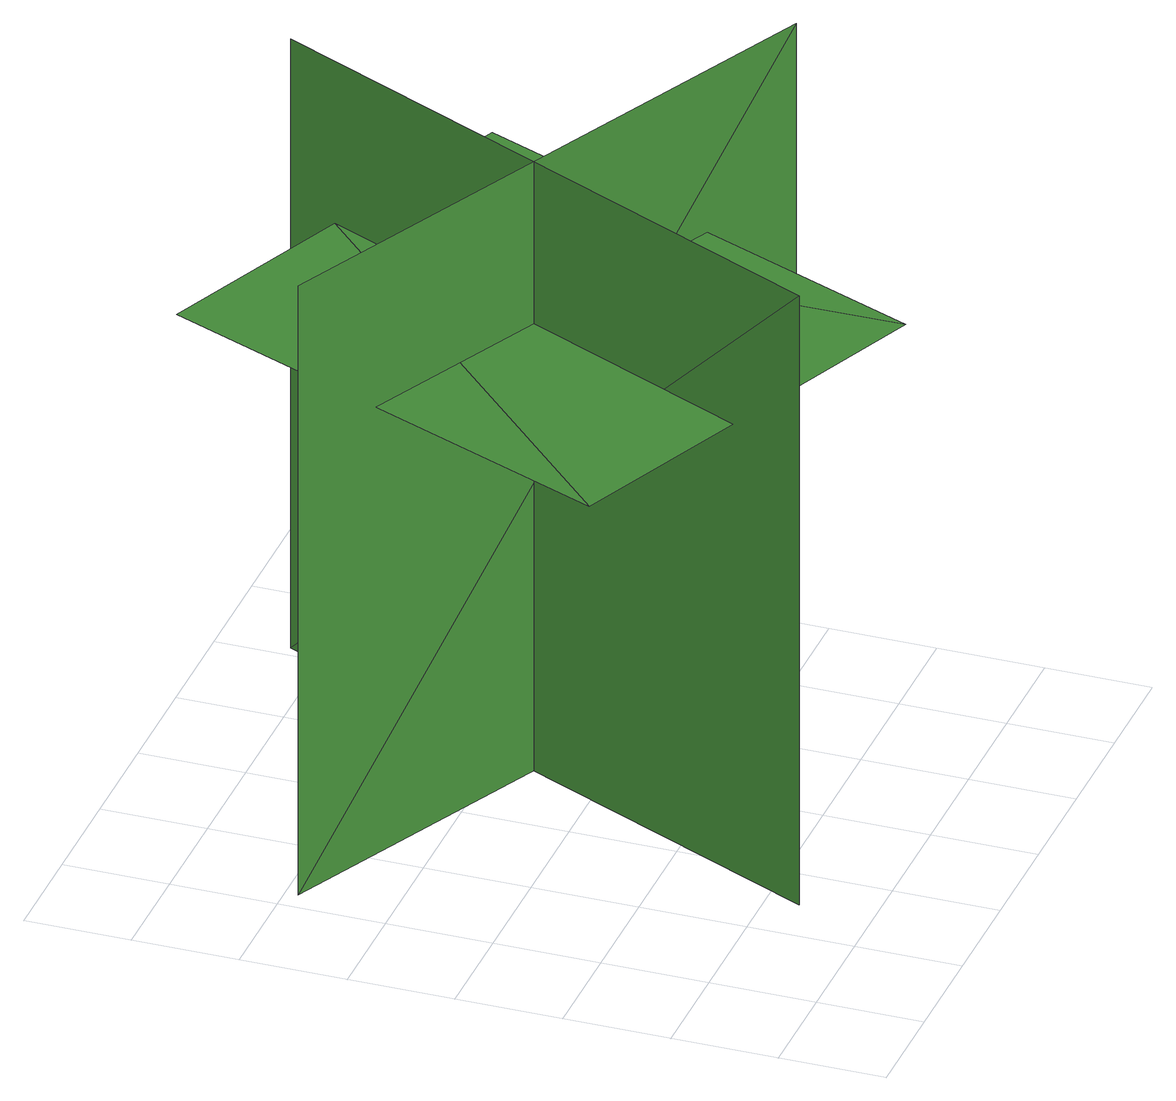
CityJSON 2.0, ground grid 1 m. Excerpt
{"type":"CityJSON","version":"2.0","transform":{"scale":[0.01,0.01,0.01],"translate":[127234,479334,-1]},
"CityObjects":{
"tree1":{"type":"SolitaryVegetationObject","geometry":[{"type":"MultiSurface","lod":"1","boundaries":[[[0,1,2]],[[0,2,3]],[[4,5,6]],[[4,6,7]],[[8,9,10]],[[8,10,11]],[[8,11,12]],[[8,12,13]]]}]}
},
"vertices":[
[413,633,6],[151,69,6],[151,69,628],[413,633,628],[21,488,6],[21,488,628],[585,225,628],[585,225,6],[389,584,463],[198,663,463],[12,215,463],[203,135,463],[394,56,463],[580,505,463]
]}
